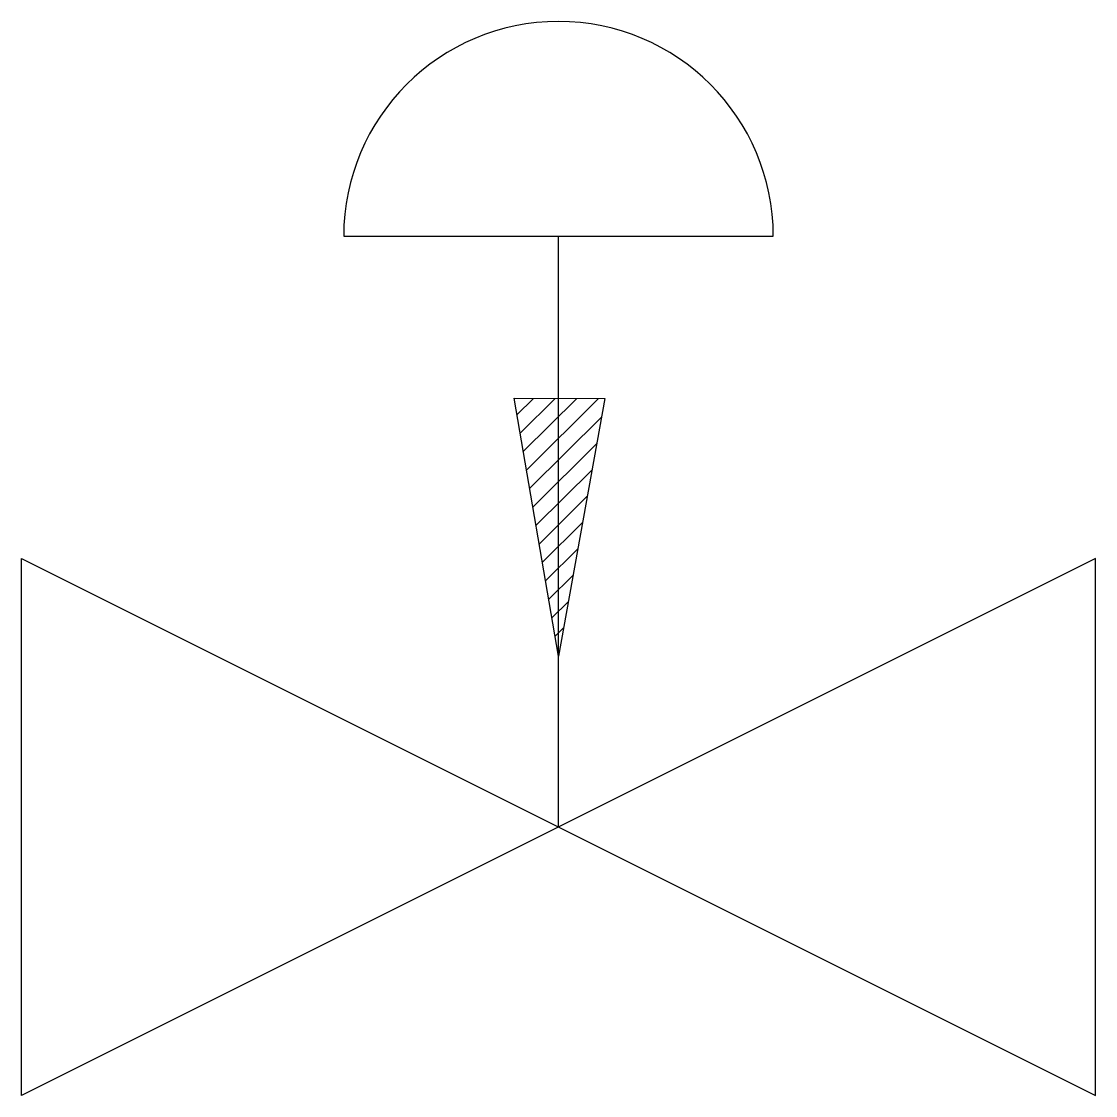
# Model space of a CAD drawing. Header units: millimetres. Extents: x -0.5 to 0.5, y -0.25 to 0.75.
import ezdxf

# ---------------------------------------------------------------- set-up
doc = ezdxf.new("R2010")
doc.units = ezdxf.units.MM

msp = doc.modelspace()

# ---------------------------------------------------------------- linework, layer by layer
at = {"color": 0}
for p, q in [((-0.2, 0.55), (0.2, 0.55)), ((0, 0), (0, 0.55)), ((0, 0.159), (-0.0414, 0.3992)), ((-0.0414, 0.3992), (0.0432, 0.3989)), ((-0.0388, 0.3838), (-0.0234, 0.3991)), ((-0.0358, 0.3666), (-0.0032, 0.3991)), ((-0.0329, 0.3495), (0.017, 0.399)), ((-0.0299, 0.3323), (0.0372, 0.3989)), ((0.0432, 0.3989), (0, 0.159)), ((-0.0269, 0.3151), (0.0401, 0.3816)), ((-0.024, 0.2979), (0.0357, 0.3571)), ((-0.021, 0.2807), (0.0312, 0.3326)), ((-0.018, 0.2635), (0.0268, 0.3081)), ((-0.0151, 0.2463), (0.0224, 0.2835)), ((-0.0121, 0.2291), (0.018, 0.259)), ((-0.5, 0.25), (0.5, -0.25)), ((0.5, 0.25), (-0.5, -0.25)), ((-0.5, -0.25), (-0.5, 0.25)), ((0.5, -0.25), (0.5, 0.25)), ((-0.0091, 0.212), (0.0136, 0.2345)), ((-0.0062, 0.1948), (0.0092, 0.21)), ((-0.0032, 0.1776), (0.0048, 0.1855)), ((-0.0002, 0.1605), (0.0003, 0.1609))]:
    msp.add_line(p, q, dxfattribs=at)
msp.add_arc((0, 0.55), 0.2, 0, 180, dxfattribs=at)

doc.saveas('drawing.dxf')
